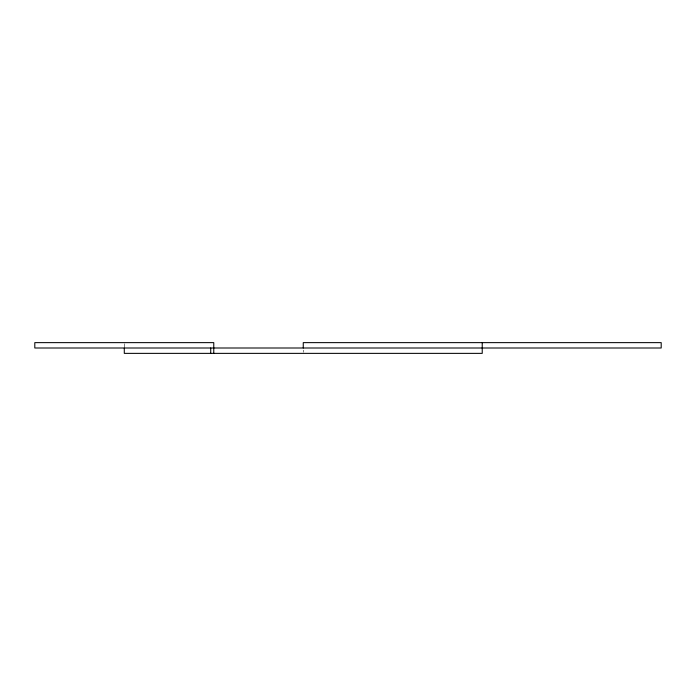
<?xml version="1.0" encoding="UTF-8"?>
<svg xmlns="http://www.w3.org/2000/svg" width="696" height="696" viewBox="0 0 696 696"><rect width="100%" height="100%" fill="white"/><g stroke="black" fill="none" stroke-linecap="round" stroke-linejoin="round"><path stroke-width="0.52" stroke-dasharray="3.48 2.61" d="M303.256 350.149L303.256 352.298M124.288 343.702L124.288 346.93"/><path stroke-width="1.04" d="M482.232 342.632L482.232 353.368L124.288 353.368L124.288 348M303.256 348L303.256 342.632L661.2 342.632L661.2 348L34.8 348L34.8 342.632L213.768 342.632L213.768 353.368M210.723 348L210.723 353.368"/></g></svg>
